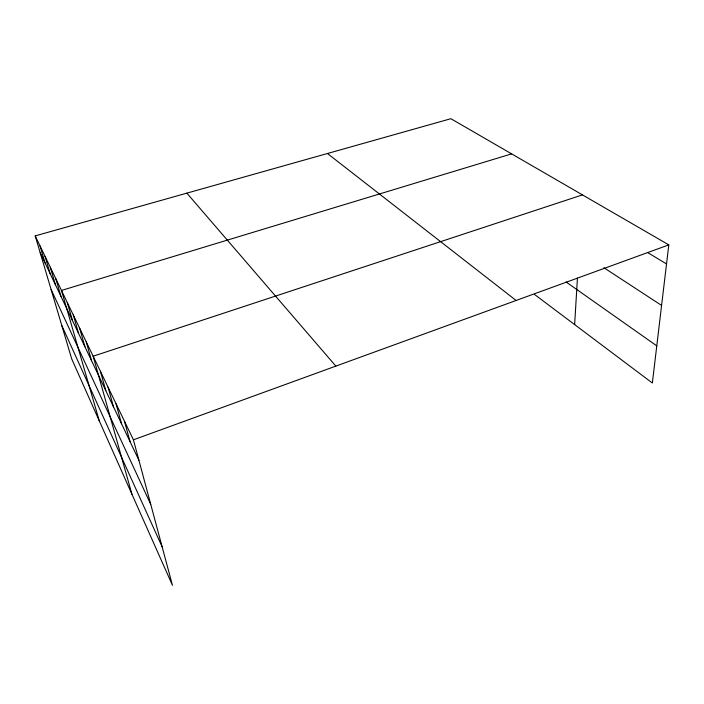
<?xml version="1.0" encoding="UTF-8"?>
<svg xmlns="http://www.w3.org/2000/svg" width="704" height="704" viewBox="0 0 704 704"><rect width="100%" height="100%" fill="white"/><g stroke="black" fill="none" stroke-linecap="round" stroke-linejoin="round"><path stroke-width="1.06" d="M574.64 324.597L577.438 278.01M35.2 235.902L133.426 439.815L172.454 585.297L71.694 358.873L35.2 235.902L450.886 118.703L668.8 244.878L652.353 383.002L534.433 294.378M133.426 439.815L668.8 244.878M582.446 194.876L93.157 356.215L131.938 494.243M511.632 153.877L61.468 290.444L99.29 420.886M648.05 252.798L666.53 263.93M603.935 267.74L661.593 305.43M566.06 281.952L656.779 345.858M327.457 153.507L516.111 300.476M186.859 193.142L335.852 366.106M40.181 252.701L138.908 460.249M51.102 289.467L150.735 504.354M61.802 325.521L162.122 546.77M40.031 245.934L45.056 262.944M45.056 256.37L50.134 273.618M55.766 278.599L60.931 296.314M50.301 267.256L55.422 284.724M67.258 302.456L72.503 320.637M73.295 314.996L78.584 333.423M79.614 328.108L84.938 346.782M86.222 341.836L91.582 360.747M100.417 371.298L105.829 390.72M108.046 387.138L113.485 406.806M116.072 403.797L121.528 423.72M124.52 421.326L129.994 441.505"/></g></svg>
